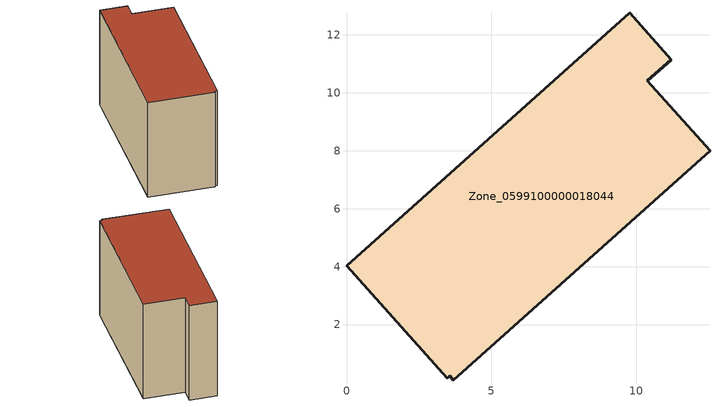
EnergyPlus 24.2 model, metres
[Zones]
Zone_0599100000018044
 floor ground (C_G): 0,4.03 9.78,12.76 11.22,11.15 10.39,10.41 12.55,8 3.69,0.08 3.56,0.23 3.48,0.14 z0
 wall outside (C_F): 10.39,10.41 11.22,11.15 9.78,12.76 0,4.03 3.48,0.14 3.56,0.23 3.69,0.08 12.55,8 10.39,10.41 z0:8.36
 roof outside (C_R): 3.69,0.08 12.55,8 10.39,10.41 11.22,11.15 9.78,12.76 0,4.03 3.48,0.14 3.56,0.23 z8.36
[BUILDING]
Pand.0599100000018044: North Axis=0; Terrain=City; Loads Convergence Tolerance Value=0.04; Temperature Convergence Tolerance Value=0.4; Solar Distribution=FullExterior; Maximum Number of Warmup Days=25; Minimum Number of Warmup Days=1
[Site:Location]
Rotterdam.The.Hague.AP_ZH_NLD Design_Conditions: Latitude=51.96; Longitude=4.45; Time Zone=1; Elevation=-4.5
[SITE:GROUNDTEMPERATURE:BUILDINGSURFACE]
18, 18, 18, 18, 18, 18, 18, 18, 18, 18, 18, 18
[MATERIAL] Thermal Absorptance=0.9; Solar Absorptance=0.7; Visible Absorptance=0.7
Name | Roughness | Thickness | Conductivity | Density | Specific Heat
G.TI.1975-1991 | MediumSmooth | 0.15 | 0.288461 | 540 | 1210
F.TI.1975-1991 | Rough | 0.3 | 0.230769 | 1920 | 840
R.TI.1975-1991 | MediumRough | 0.2 | 0.153846 | 1500 | 1000
[CONSTRUCTION]
C_G: G.TI.1975-1991
C_F: F.TI.1975-1991
C_R: R.TI.1975-1991
[ZONE]
Zone_0599100000018044: Type=1; Multiplier=1; Ceiling Height=Autocalculate; Volume=Autocalculate; Floor Area=autocalculate; Part of Total Floor Area=Yes
[ZONEINFILTRATION:DESIGNFLOWRATE]
Infil_Zone_0599100000018044: Zone or ZoneList or Space or SpaceList=Zone_0599100000018044; Schedule=AlwaysOn; Design Flow Rate Calculation Method=Flow/Area; Flow Rate per Floor Area=0.003; Constant Term Coefficient=1; Temperature Term Coefficient=0; Velocity Term Coefficient=0; Velocity Squared Term Coefficient=0
[HVACTEMPLATE:ZONE:IDEALLOADSAIRSYSTEM]
Zone_0599100000018044: Maximum Heating Supply Air Temperature=50; Minimum Cooling Supply Air Temperature=13; Maximum Heating Supply Air Humidity Ratio=0.0156; Minimum Cooling Supply Air Humidity Ratio=0.0077; Heating Limit=NoLimit; Cooling Limit=NoLimit; Dehumidification Control Type=ConstantSensibleHeatRatio; Cooling Sensible Heat Ratio=0.7; Dehumidification Setpoint=60; Humidification Control Type=None; Humidification Setpoint=30; Outdoor Air Method=None; Outdoor Air Flow Rate per Person=0.00944; Outdoor Air Flow Rate per Zone Floor Area=0; Outdoor Air Flow Rate per Zone=0; Demand Controlled Ventilation Type=None; Outdoor Air Economizer Type=NoEconomizer; Heat Recovery Type=None; Sensible Heat Recovery Effectiveness=0.7; Latent Heat Recovery Effectiveness=0.65
[ZONECONTROL:THERMOSTAT]
ThermostatControl_Zone_0599100000018044: Zone or ZoneList=Zone_0599100000018044; Control Type Schedule=DualSetpointControlType; Control 1=Thermostat_Zone_0599100000018044; Temperature Difference Between Cutout And Setpoint=0
[THERMOSTATSETPOINT:DUALSETPOINT]
Thermostat_Zone_0599100000018044: Heating Setpoint Temperature Schedule=HeatingSetpoint_Zone_0599100000018044; Cooling Setpoint Temperature Schedule=CoolingSetpoint_Zone_0599100000018044
[SCHEDULE:COMPACT]
HeatingSetpoint_Zone_0599100000018044: Through: 12/31, For: AllDays, Until: 24:00, 21
CoolingSetpoint_Zone_0599100000018044: Through: 12/31, For: AllDays, Until: 24:00, 24
DualSetpointControlType: Through: 12/31, For: AllDays, Until: 24:00, 4
AlwaysOn: Through: 12/31, For: AllDays, Until: 24:00, 1
